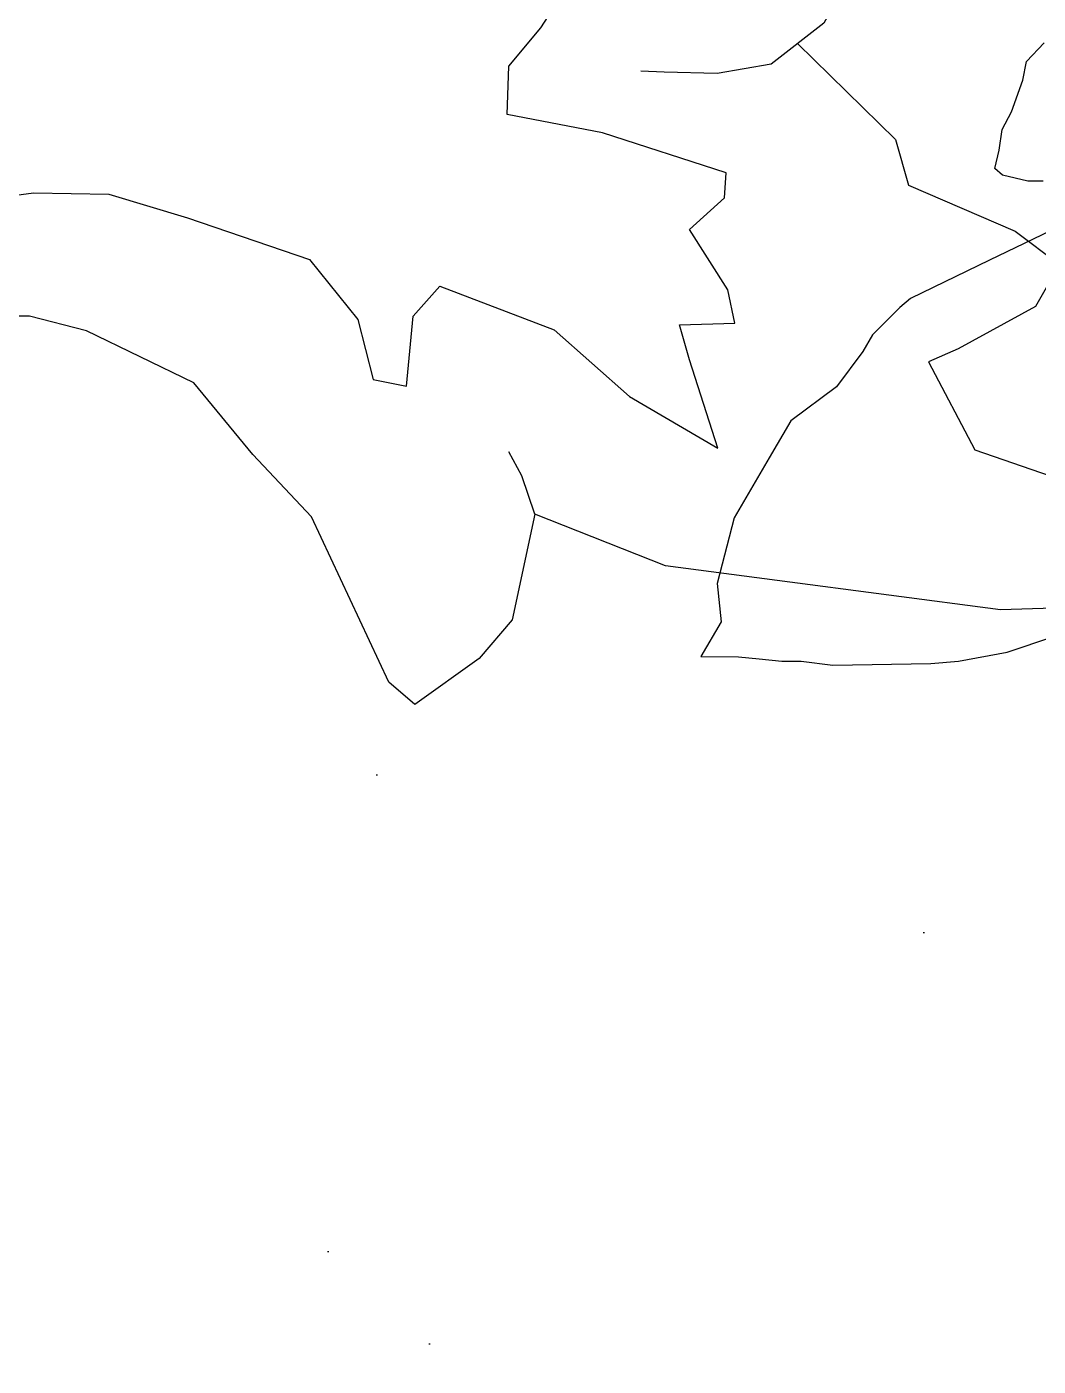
# Model space of a CAD drawing. Header units: millimetres. Extents: x 603916 to 1211550, y 1309898 to 2622648.
# Drawn here: x 604329.329 to 604329.786, y 1311062.444 to 1311063.049 of the extents above; entities that cross this region are included whole.
import ezdxf

# ---------------------------------------------------------------- set-up
doc = ezdxf.new("R2010")
doc.units = ezdxf.units.MM
doc.layers.add('elenarbi-free_blocks', color=7, linetype='Continuous')

# ---------------------------------------------------------------- blocks, each defined once
blk = doc.blocks.new('A$C20C8591F')
at = {"layer": 'elenarbi-free_blocks', "color": 90}
for points in [[(16.4667, 8.6492), (16.7072, 8.6065), (16.9638, 8.6492), (17.2917, 8.7987), (17.6481, 8.991), (18.1756, 9.2616), (18.5034, 9.29), (19.0451, 9.1904), (19.5369, 9.0622), (20.3305, 8.6272), (20.751, 8.2997), (21.2428, 8.2498), (21.4139, 8.2285), (21.421, 8.0861), (21.2143, 7.7158), (20.8936, 7.4666), (20.5657, 7.4096), (20.245, 7.4167), (20.1024, 7.4239)], [(21.054, 7.5912), (21.6497, 7.0087), (21.728, 6.7295), (22.3765, 6.4502), (22.6449, 6.2491), (22.4995, 5.9922), (22.0299, 5.7352), (21.851, 5.6571), (22.1305, 5.1208), (22.589, 4.9645), (23.4612, 4.8527), (24.2216, 4.8081), (24.5571, 4.8863), (24.5571, 4.8863), (24.1769, 4.4729), (23.327, 4.1825), (22.2871, 4.149), (20.2519, 4.4171), (19.4579, 4.7299), (19.3796, 4.9645), (19.3014, 5.1097)], [(19.4579, 4.7299), (19.3221, 4.0885), (19.1208, 3.854), (18.7294, 3.5747), (18.5728, 3.7087), (18.1032, 4.7141), (17.7453, 5.0939), (17.3875, 5.5296), (16.7366, 5.8452), (16.3899, 5.9346), (15.7973, 5.9346), (15.1599, 5.7112), (14.8132, 5.5213), (14.4988, 5.2116)]]:
    blk.add_lwpolyline(points, dxfattribs=at)
at = {"layer": 'elenarbi-free_blocks', "color": 84}
blk.add_lwpolyline([(15.8863, 6.6137), (16.4144, 6.6847), (16.8714, 6.6746), (17.3488, 6.5326), (18.0902, 6.2789), (18.3847, 5.9137), (18.4761, 5.5484), (18.6792, 5.5079), (18.7198, 5.934), (18.8823, 6.1166), (19.5759, 5.8512), (20.0329, 5.4454), (20.5712, 5.1309), (20.3985, 5.6686), (20.3376, 5.8816), (20.6727, 5.8918), (20.6321, 6.0947), (20.3985, 6.4599), (20.6118, 6.6527), (20.6219, 6.8049), (19.8704, 7.0484), (19.2915, 7.16), (19.3017, 7.4542), (19.4946, 7.6875), (19.6063, 7.86)], dxfattribs=at)
blk = doc.blocks.new('A$C69433AA9')
at = {"layer": 'elenarbi-free_blocks', "color": 82}
for p, q in [((4.797, 12.257), (3.506, 11.633)), ((3.506, 11.633), (2.545, 11.169)), ((2.545, 11.169), (2.415, 11.058)), ((2.415, 11.058), (2.085, 10.728)), ((2.085, 10.728), (1.968, 10.524)), ((1.968, 10.524), (1.647, 10.097)), ((1.647, 10.097), (1.093, 9.68)), ((1.093, 9.68), (0.831, 9.233)), ((0.831, 9.233), (0.402, 8.503)), ((0.402, 8.503), (0.198, 7.704)), ((0.198, 7.704), (0.246, 7.238)), ((0.246, 7.238), (0, 6.819)), ((3.72, 6.871), (4.287, 7.06)), ((3.128, 6.76), (3.72, 6.871)), ((0, 6.819), (0.457, 6.812)), ((0.457, 6.812), (0.709, 6.789)), ((0.709, 6.789), (0.985, 6.759)), ((0.985, 6.759), (1.216, 6.759)), ((1.216, 6.759), (1.603, 6.712)), ((1.603, 6.712), (2.793, 6.734)), ((2.793, 6.734), (3.128, 6.76))]:
    blk.add_line(p, q, dxfattribs=at)
at = {"layer": 'elenarbi-free_blocks', "color": 211}
blk.add_lwpolyline([(4.157, 12.594), (3.972, 12.594), (3.664, 12.669), (3.572, 12.749), (3.624, 12.971), (3.658, 13.223), (3.772, 13.439), (3.912, 13.824), (3.957, 14.048), (4.168, 14.278)], dxfattribs=at)

msp = doc.modelspace()

# ---------------------------------------------------------------- hatches: boundary and pattern name
h = msp.add_hatch()
h.set_pattern_fill('AR-SAND', color=83, scale=0.247914, style=0)
h.set_pattern_definition([(37.5, (442910.673, 1001394.8831), (-0.01561694993, 0.4776870328), [0, -0.37682963097, 0, -0.42145419254, 0, -0.4028606252]), (7.5, (442910.673, 1001394.8831), (0.4387528308, 0.6996501713), [0, -0.20328966934, 0, -0.33964249634, 0, -0.13015497122]), (327.5, (442910.3681, 1001394.8831), (0.7720400846, 0.0014029599), [0, -0.12395711545, 0, -0.44624561563, 0, -0.58259844262]), (317.5, (442910.3681, 1001394.8831), (0.7452615652, 0.2175882627), [0, -0.06197855773, 0, -0.29253879247, 0, -0.3346842117])])
h.paths.add_polyline_path([(604332.17257, 1311062.71231), (604326.26208, 1311062.71231), (604326.26208, 1311062.00942), (604332.17257, 1311062.00942)])

# ---------------------------------------------------------------- block references
for name, p, xscale, yscale, zscale in [('A$C20C8591F', (604328.11135, 1311062.47694), 0.0743742692273158, 0.0743742692273158, 0.0743742692273158), ('A$C69433AA9', (604329.63362, 1311062.51093), 0.03718713462861212, 0.03718713462861212, 0.03718713462861212)]:
    msp.add_blockref(name, p, dxfattribs=dict(xscale=xscale, yscale=yscale, zscale=zscale))

doc.saveas('drawing.dxf')
